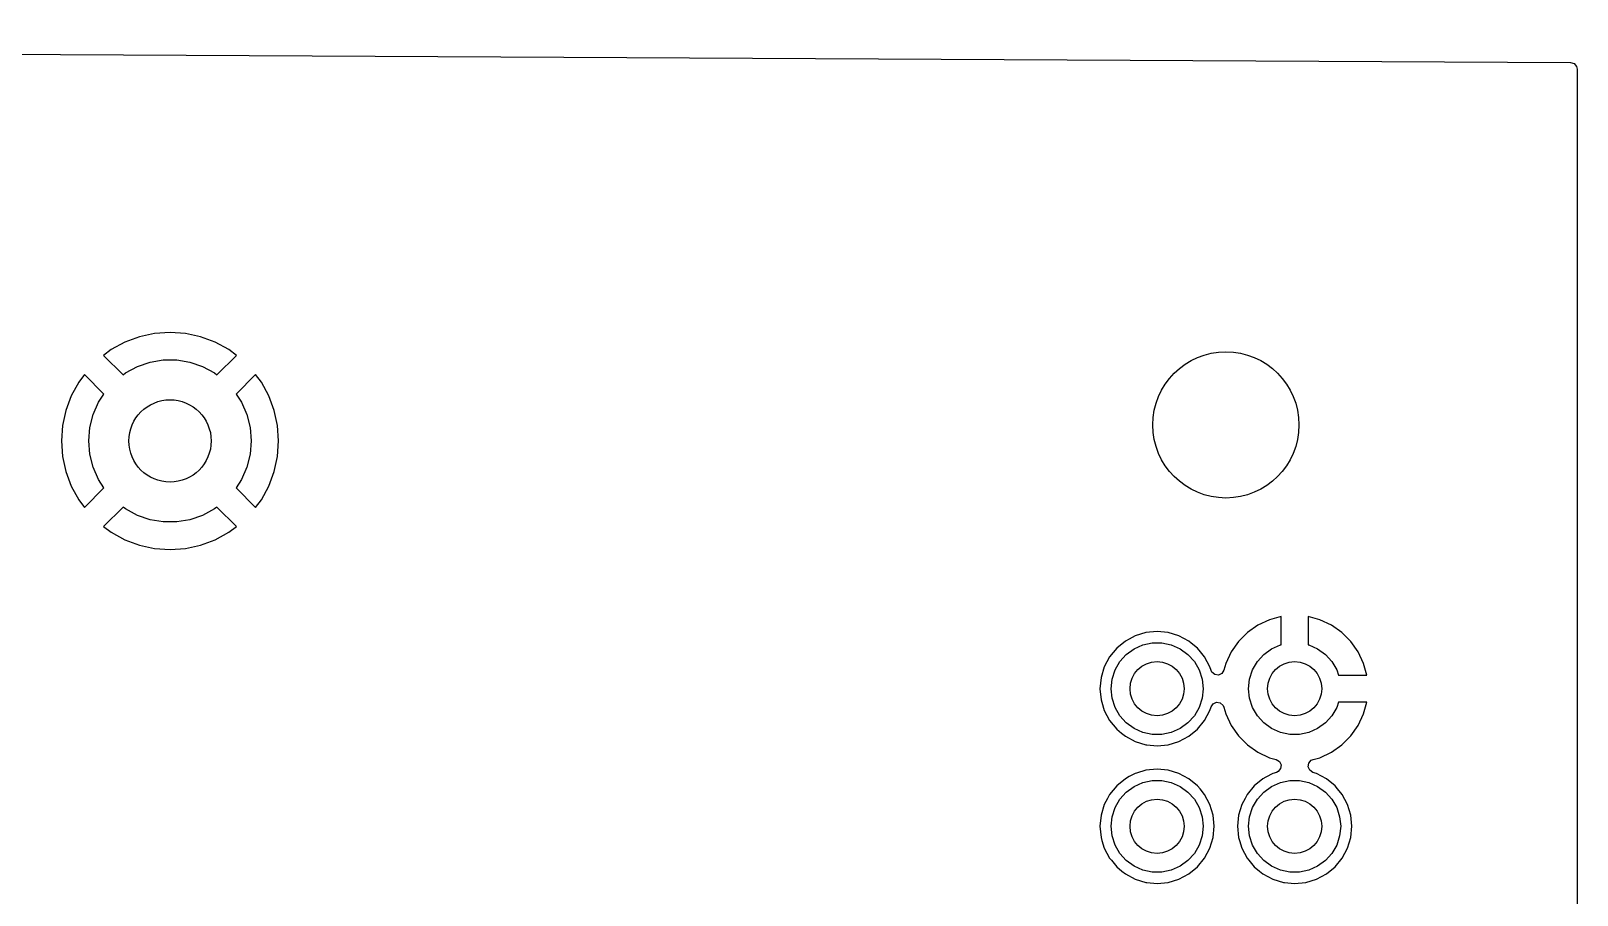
# Model space of a CAD drawing. Extents: x 148 to 304, y -194 to -124.
# Drawn here: x 232.05 to 260.6, y -139.5 to -123.55 of the extents above; entities that cross this region are included whole.
import ezdxf

# ---------------------------------------------------------------- set-up
doc = ezdxf.new("R2010")
doc.units = 0
doc.layers.add('BLACK', color=7, linetype='CONTINUOUS')

msp = doc.modelspace()

# ---------------------------------------------------------------- linework, layer by layer
at = {"layer": 'BLACK', "linetype": 'CONTINUOUS'}
for p, q in [((151.353963, -123.545501), (260.481167, -124.12907)), ((260.481167, -124.12907), (260.548096, -124.149112)), ((260.548096, -124.149112), (260.593568, -124.202159)), ((260.593568, -124.202159), (260.6045, -124.253067)), ((260.6045, -124.253067), (260.6045, -193.8055)), ((233.787041, -129.291091), (233.535961, -129.428191)), ((234.055104, -129.191109), (233.787041, -129.291091)), ((234.334637, -129.1303), (234.055104, -129.191109)), ((234.619999, -129.109891), (234.334637, -129.1303)), ((234.620001, -129.109891), (234.619999, -129.109891)), ((234.905362, -129.1303), (234.620001, -129.109891)), ((235.184895, -129.191109), (234.905362, -129.1303)), ((235.452958, -129.291091), (235.184895, -129.191109)), ((235.704038, -129.428191), (235.452957, -129.291091)), ((235.452957, -129.291091), (235.452958, -129.291091)), ((233.393437, -129.534882), (233.393436, -129.534883)), ((233.393436, -129.534883), (233.753593, -129.89504)), ((233.535953, -129.428196), (233.393437, -129.534882)), ((233.535961, -129.428191), (233.535953, -129.428196)), ((234.251772, -129.6609), (234.496131, -129.620123)), ((234.496131, -129.620123), (234.743869, -129.620123)), ((234.743869, -129.620123), (234.988228, -129.6609)), ((235.486404, -129.89504), (235.846562, -129.534883)), ((235.704046, -129.428196), (235.704038, -129.428191)), ((235.846561, -129.534882), (235.704046, -129.428196)), ((235.846562, -129.534883), (235.846561, -129.534882)), ((233.039882, -129.888437), (232.933196, -130.030953)), ((233.039883, -129.888436), (233.039882, -129.888437)), ((233.400265, -130.248818), (233.039883, -129.888436)), ((233.753593, -129.89504), (233.799578, -129.85925)), ((233.799578, -129.85925), (234.017457, -129.74134)), ((234.017457, -129.74134), (234.251772, -129.6609)), ((234.988228, -129.6609), (235.222543, -129.74134)), ((235.222543, -129.74134), (235.440422, -129.85925)), ((235.440422, -129.85925), (235.486404, -129.89504)), ((236.200115, -129.888436), (235.839733, -130.248817)), ((236.306807, -130.03096), (236.200115, -129.888436)), ((232.933191, -130.030961), (232.796091, -130.282041)), ((232.933196, -130.030953), (232.933191, -130.030961)), ((236.306808, -130.030961), (236.306807, -130.03096)), ((236.443908, -130.282041), (236.306808, -130.030961)), ((232.796091, -130.282041), (232.696109, -130.550104)), ((233.201274, -130.627951), (233.300789, -130.401079)), ((233.300789, -130.401079), (233.400265, -130.248818)), ((235.839733, -130.248817), (235.939211, -130.401079)), ((235.939211, -130.401079), (236.038726, -130.627951)), ((236.54389, -130.550104), (236.443908, -130.282041)), ((232.696109, -130.550104), (232.6353, -130.829637)), ((233.140458, -130.868108), (233.201274, -130.627951)), ((236.038726, -130.627951), (236.099542, -130.868108)), ((236.604699, -130.829637), (236.54389, -130.550104)), ((232.6353, -130.829637), (232.614891, -131.114998)), ((233.12, -131.115), (233.140458, -130.868108)), ((236.099542, -130.868108), (236.12, -131.115)), ((236.625109, -131.114998), (236.604699, -130.829637)), ((232.614891, -131.114998), (232.614891, -131.115001)), ((232.614891, -131.115001), (232.6353, -131.400362)), ((233.140458, -131.361892), (233.12, -131.115)), ((236.12, -131.115), (236.099542, -131.361892)), ((236.604699, -131.400362), (236.625109, -131.115001)), ((236.625109, -131.115001), (236.625109, -131.114998)), ((232.6353, -131.400362), (232.696109, -131.679895)), ((233.201274, -131.602049), (233.140458, -131.361892)), ((233.300789, -131.828921), (233.201274, -131.602049)), ((236.038726, -131.602049), (235.939211, -131.828921)), ((236.099542, -131.361892), (236.038726, -131.602049)), ((236.54389, -131.679895), (236.604699, -131.400362)), ((232.696109, -131.679895), (232.796091, -131.947958)), ((233.400264, -131.98118), (233.300789, -131.828921)), ((235.939211, -131.828921), (235.839734, -131.981181)), ((236.443908, -131.947958), (236.54389, -131.679895)), ((232.796091, -131.947958), (232.933191, -132.199038)), ((232.933191, -132.199038), (232.933196, -132.199046)), ((232.933196, -132.199046), (233.039882, -132.341561)), ((233.039883, -132.341562), (233.400264, -131.98118)), ((235.839734, -131.981181), (236.200115, -132.341562)), ((236.200116, -132.341561), (236.306803, -132.199047)), ((236.306803, -132.199047), (236.443908, -131.947958)), ((233.039882, -132.341561), (233.039883, -132.341562)), ((233.753592, -132.334958), (233.393436, -132.695115)), ((233.799578, -132.37075), (233.753592, -132.334958)), ((234.017457, -132.48866), (233.799578, -132.37075)), ((235.440422, -132.37075), (235.222543, -132.48866)), ((235.486406, -132.334958), (235.440422, -132.37075)), ((235.846562, -132.695115), (235.486406, -132.334958)), ((236.200115, -132.341562), (236.200116, -132.341561)), ((233.393436, -132.695115), (233.53596, -132.801807)), ((234.251772, -132.5691), (234.017457, -132.48866)), ((234.496131, -132.609877), (234.251772, -132.5691)), ((234.743869, -132.609877), (234.496131, -132.609877)), ((234.988228, -132.5691), (234.743869, -132.609877)), ((235.222543, -132.48866), (234.988228, -132.5691)), ((235.704047, -132.801803), (235.846561, -132.695116)), ((235.846561, -132.695116), (235.846562, -132.695115)), ((233.53596, -132.801807), (233.535961, -132.801808)), ((233.535961, -132.801808), (233.787042, -132.938908)), ((233.787042, -132.938908), (233.787041, -132.938908)), ((233.787041, -132.938908), (234.055104, -133.03889)), ((234.055104, -133.03889), (234.334637, -133.099699)), ((234.905362, -133.099699), (235.184895, -133.03889)), ((235.184895, -133.03889), (235.452958, -132.938908)), ((235.452958, -132.938908), (235.704047, -132.801803)), ((234.334637, -133.099699), (234.619999, -133.120109)), ((234.619999, -133.120109), (234.620001, -133.120109)), ((234.620001, -133.120109), (234.905362, -133.099699)), ((254.925187, -134.41525), (254.711102, -134.515079)), ((254.925193, -134.415247), (254.925187, -134.41525)), ((255.138679, -134.358044), (254.925193, -134.415247)), ((255.13868, -134.358044), (255.138679, -134.358044)), ((255.13868, -134.87759), (255.13868, -134.358044)), ((255.852166, -134.415247), (255.63868, -134.358044)), ((255.63868, -134.358044), (255.63868, -134.87759)), ((255.852172, -134.41525), (255.852166, -134.415247)), ((256.066258, -134.515079), (255.852172, -134.41525)), ((252.444723, -134.713449), (252.334578, -134.772323)), ((252.642747, -134.653379), (252.444723, -134.713449)), ((252.84868, -134.633097), (252.642747, -134.653379)), ((253.054614, -134.653379), (252.84868, -134.633097)), ((253.054614, -134.65338), (253.054612, -134.653379)), ((253.054612, -134.653379), (253.054614, -134.653379)), ((253.252634, -134.713448), (253.054614, -134.65338)), ((253.43513, -134.810995), (253.252634, -134.713448)), ((254.5176, -134.650571), (254.350571, -134.8176)), ((254.517606, -134.650566), (254.5176, -134.650571)), ((254.7111, -134.51508), (254.517606, -134.650566)), ((254.711102, -134.515079), (254.7111, -134.51508)), ((256.259762, -134.650574), (256.066258, -134.515079)), ((256.426788, -134.8176), (256.259762, -134.650574)), ((252.102269, -134.942269), (251.970997, -135.102227)), ((252.262227, -134.810997), (252.102269, -134.942269)), ((252.161016, -135.189063), (252.279919, -135.057007)), ((252.262228, -134.810996), (252.262227, -134.810997)), ((252.26223, -134.810995), (252.262228, -134.810996)), ((252.334578, -134.772323), (252.26223, -134.810995)), ((252.279919, -135.057007), (252.42368, -134.952558)), ((252.42368, -134.952558), (252.586016, -134.880282)), ((252.586016, -134.880282), (252.759831, -134.843336)), ((252.759831, -134.843336), (252.937529, -134.843336)), ((252.937529, -134.843336), (253.111344, -134.880282)), ((253.111344, -134.880282), (253.27368, -134.952558)), ((253.27368, -134.952558), (253.417441, -135.057007)), ((253.417441, -135.057007), (253.536344, -135.189063)), ((253.477357, -134.845649), (253.43513, -134.810995)), ((253.59509, -134.942269), (253.477357, -134.845649)), ((253.651577, -135.0111), (253.59509, -134.942269)), ((253.726365, -135.10223), (253.651577, -135.0111)), ((254.215079, -135.011102), (254.11525, -135.225187)), ((254.21508, -135.0111), (254.215079, -135.011102)), ((254.350566, -134.817606), (254.21508, -135.0111)), ((254.350571, -134.8176), (254.350566, -134.817606)), ((254.701016, -135.189063), (254.819919, -135.057007)), ((254.819919, -135.057007), (254.96368, -134.952558)), ((254.96368, -134.952558), (255.126016, -134.880282)), ((255.126016, -134.880282), (255.13868, -134.87759)), ((255.63868, -134.87759), (255.651344, -134.880282)), ((255.651344, -134.880282), (255.81368, -134.952558)), ((255.81368, -134.952558), (255.957441, -135.057007)), ((255.957441, -135.057007), (256.076344, -135.189063)), ((256.426793, -134.817606), (256.426788, -134.8176)), ((256.562279, -135.0111), (256.426793, -134.817606)), ((256.56228, -135.011102), (256.562279, -135.0111)), ((256.662109, -135.225187), (256.56228, -135.011102)), ((251.873449, -135.284723), (251.813379, -135.482747)), ((251.970997, -135.102227), (251.873449, -135.284723)), ((252.017255, -135.511955), (252.072166, -135.342954)), ((252.072166, -135.342954), (252.161016, -135.189063)), ((253.536344, -135.189063), (253.625194, -135.342954)), ((253.625194, -135.342954), (253.680105, -135.511955)), ((253.823912, -135.284726), (253.726365, -135.10223)), ((253.844086, -135.351233), (253.823912, -135.284726)), ((254.115247, -135.225194), (254.082521, -135.34733)), ((254.11525, -135.225187), (254.115247, -135.225194)), ((254.557255, -135.511955), (254.612166, -135.342954)), ((254.612166, -135.342954), (254.701016, -135.189063)), ((256.076344, -135.189063), (256.165194, -135.342954)), ((256.165194, -135.342954), (256.196297, -135.43868)), ((256.662112, -135.225193), (256.662109, -135.225187)), ((256.719315, -135.438679), (256.662112, -135.225193)), ((251.813379, -135.482747), (251.793097, -135.68868)), ((251.99868, -135.68868), (252.017255, -135.511955)), ((253.680105, -135.511955), (253.69868, -135.68868)), ((253.860055, -135.384739), (253.844086, -135.351233)), ((253.913933, -135.429224), (253.860055, -135.384739)), ((253.983309, -135.437519), (253.913933, -135.429224)), ((254.046156, -135.40699), (253.983309, -135.437519)), ((254.082521, -135.34733), (254.046156, -135.40699)), ((254.53868, -135.68868), (254.557255, -135.511955)), ((256.196297, -135.43868), (256.719316, -135.43868)), ((256.719316, -135.43868), (256.719315, -135.438679)), ((251.793097, -135.68868), (251.813379, -135.894612)), ((251.813379, -135.894612), (251.826747, -135.93868)), ((252.017255, -135.865405), (251.99868, -135.68868)), ((252.072166, -136.034406), (252.017255, -135.865405)), ((253.680105, -135.865405), (253.625194, -136.034406)), ((253.69868, -135.68868), (253.680105, -135.865405)), ((254.557255, -135.865405), (254.53868, -135.68868)), ((254.612166, -136.034406), (254.557255, -135.865405)), ((251.826747, -135.93868), (251.873448, -136.092634)), ((251.873448, -136.092634), (251.970995, -136.27513)), ((252.161016, -136.188297), (252.072166, -136.034406)), ((252.279919, -136.320353), (252.161016, -136.188297)), ((253.536344, -136.188297), (253.417441, -136.320353)), ((253.625194, -136.034406), (253.536344, -136.188297)), ((253.726365, -136.27513), (253.823912, -136.092634)), ((253.823912, -136.092634), (253.844086, -136.026126)), ((253.844086, -136.026126), (253.882382, -135.96769)), ((253.882382, -135.96769), (253.946194, -135.939233)), ((253.946194, -135.939233), (254.015261, -135.949792)), ((254.015261, -135.949792), (254.067655, -135.996016)), ((254.067655, -135.996016), (254.082521, -136.030029)), ((254.082521, -136.030029), (254.115247, -136.152166)), ((254.115247, -136.152166), (254.11525, -136.152172)), ((254.11525, -136.152172), (254.215079, -136.366258)), ((254.701016, -136.188297), (254.612166, -136.034406)), ((254.819919, -136.320353), (254.701016, -136.188297)), ((256.076344, -136.188297), (255.957441, -136.320353)), ((256.165194, -136.034406), (256.076344, -136.188297)), ((256.196297, -135.93868), (256.165194, -136.034406)), ((256.719316, -135.93868), (256.196297, -135.93868)), ((256.56228, -136.366258), (256.662109, -136.152172)), ((256.662109, -136.152172), (256.662112, -136.152166)), ((256.662112, -136.152166), (256.719316, -135.93868)), ((251.970995, -136.27513), (251.970997, -136.275132)), ((251.970997, -136.275132), (252.102269, -136.43509)), ((252.102269, -136.43509), (252.190649, -136.50762)), ((252.42368, -136.424802), (252.279919, -136.320353)), ((252.586016, -136.497078), (252.42368, -136.424802)), ((253.27368, -136.424802), (253.111344, -136.497078)), ((253.417441, -136.320353), (253.27368, -136.424802)), ((253.43513, -136.566365), (253.59509, -136.43509)), ((253.59509, -136.43509), (253.726365, -136.27513)), ((254.215079, -136.366258), (254.350574, -136.559762)), ((254.96368, -136.424802), (254.819919, -136.320353)), ((255.126016, -136.497078), (254.96368, -136.424802)), ((255.81368, -136.424802), (255.651344, -136.497078)), ((255.957441, -136.320353), (255.81368, -136.424802)), ((256.426785, -136.559762), (256.56228, -136.366258)), ((252.190649, -136.50762), (252.26223, -136.566365)), ((252.26223, -136.566365), (252.444726, -136.663912)), ((252.444726, -136.663912), (252.642746, -136.72398)), ((252.759831, -136.534024), (252.586016, -136.497078)), ((252.642746, -136.72398), (252.642745, -136.72398)), ((252.642745, -136.72398), (252.661209, -136.725798)), ((252.661209, -136.725798), (252.84868, -136.744263)), ((252.937529, -136.534024), (252.759831, -136.534024)), ((252.84868, -136.744263), (253.054614, -136.72398)), ((253.111344, -136.497078), (252.937529, -136.534024)), ((253.054614, -136.72398), (253.252634, -136.663912)), ((253.252634, -136.663912), (253.43513, -136.566365)), ((254.350574, -136.559762), (254.517597, -136.726785)), ((254.517597, -136.726785), (254.711101, -136.86228)), ((255.299831, -136.534024), (255.126016, -136.497078)), ((255.477529, -136.534024), (255.299831, -136.534024)), ((255.651344, -136.497078), (255.477529, -136.534024)), ((256.066258, -136.86228), (256.259762, -136.726785)), ((256.259762, -136.726785), (256.426785, -136.559762)), ((254.711101, -136.86228), (254.925187, -136.962109)), ((254.925187, -136.962109), (254.925196, -136.962113)), ((254.925196, -136.962113), (255.047329, -136.994838)), ((255.047329, -136.994838), (255.10699, -137.031203)), ((255.10699, -137.031203), (255.137519, -137.094049)), ((255.649793, -137.062097), (255.696017, -137.009703)), ((255.696017, -137.009703), (255.73003, -136.994838)), ((255.73003, -136.994838), (255.852163, -136.962113)), ((255.852163, -136.962113), (255.852172, -136.962109)), ((255.852172, -136.962109), (256.066258, -136.86228)), ((252.334578, -137.312323), (252.26223, -137.350995)), ((252.444723, -137.253449), (252.334578, -137.312323)), ((252.44473, -137.253447), (252.444723, -137.253449)), ((252.467372, -137.246578), (252.44473, -137.253447)), ((252.642747, -137.193379), (252.467372, -137.246578)), ((252.84868, -137.173097), (252.642747, -137.193379)), ((253.054614, -137.193379), (252.84868, -137.173097)), ((253.054614, -137.19338), (253.054612, -137.193379)), ((253.054612, -137.193379), (253.054614, -137.193379)), ((253.252634, -137.253448), (253.054614, -137.19338)), ((253.43513, -137.350995), (253.252634, -137.253448)), ((254.854038, -137.323302), (254.80223, -137.350995)), ((254.984726, -137.253447), (254.854038, -137.323302)), ((255.051232, -137.233273), (254.984726, -137.253447)), ((255.084739, -137.217303), (255.051232, -137.233273)), ((255.129225, -137.163425), (255.084739, -137.217303)), ((255.137519, -137.094049), (255.129225, -137.163425)), ((255.639233, -137.131164), (255.649793, -137.062097)), ((255.667689, -137.194976), (255.639233, -137.131164)), ((255.726127, -137.233273), (255.667689, -137.194976)), ((255.792634, -137.253448), (255.726127, -137.233273)), ((255.97513, -137.350995), (255.792634, -137.253448)), ((252.102269, -137.482269), (251.970997, -137.642227)), ((252.262227, -137.350997), (252.102269, -137.482269)), ((252.161016, -137.729063), (252.279919, -137.597007)), ((252.262228, -137.350996), (252.262227, -137.350997)), ((252.26223, -137.350995), (252.262228, -137.350996)), ((252.279919, -137.597007), (252.42368, -137.492558)), ((252.42368, -137.492558), (252.586016, -137.420282)), ((252.586016, -137.420282), (252.759831, -137.383336)), ((252.759831, -137.383336), (252.937529, -137.383336)), ((252.937529, -137.383336), (253.111344, -137.420282)), ((253.111344, -137.420282), (253.27368, -137.492558)), ((253.27368, -137.492558), (253.417441, -137.597007)), ((253.417441, -137.597007), (253.536344, -137.729063)), ((253.435133, -137.350997), (253.43513, -137.350995)), ((253.59509, -137.482269), (253.435132, -137.350997)), ((253.435132, -137.350997), (253.435133, -137.350997)), ((253.641095, -137.538327), (253.59509, -137.482269)), ((253.726365, -137.64223), (253.641095, -137.538327)), ((254.642269, -137.482269), (254.510997, -137.642227)), ((254.802227, -137.350997), (254.642269, -137.482269)), ((254.701016, -137.729063), (254.819919, -137.597007)), ((254.802228, -137.350996), (254.802227, -137.350997)), ((254.80223, -137.350995), (254.802228, -137.350996)), ((254.819919, -137.597007), (254.96368, -137.492558)), ((254.96368, -137.492558), (255.126016, -137.420282)), ((255.126016, -137.420282), (255.299831, -137.383336)), ((255.299831, -137.383336), (255.477529, -137.383336)), ((255.477529, -137.383336), (255.651344, -137.420282)), ((255.651344, -137.420282), (255.81368, -137.492558)), ((255.81368, -137.492558), (255.957441, -137.597007)), ((255.957441, -137.597007), (256.076344, -137.729063)), ((255.975133, -137.350997), (255.97513, -137.350995)), ((256.13509, -137.482269), (255.975132, -137.350997)), ((255.975132, -137.350997), (255.975133, -137.350997)), ((256.181095, -137.538327), (256.13509, -137.482269)), ((256.266365, -137.64223), (256.181095, -137.538327)), ((251.873449, -137.824723), (251.813379, -138.022747)), ((251.932323, -137.714578), (251.873449, -137.824723)), ((251.970995, -137.64223), (251.932323, -137.714578)), ((251.970997, -137.642227), (251.970995, -137.64223)), ((252.017255, -138.051955), (252.072166, -137.882954)), ((252.072166, -137.882954), (252.161016, -137.729063)), ((253.536344, -137.729063), (253.625194, -137.882954)), ((253.625194, -137.882954), (253.680105, -138.051955)), ((253.823912, -137.824726), (253.726365, -137.64223)), ((253.88398, -138.022746), (253.823912, -137.824726)), ((254.413449, -137.824723), (254.353379, -138.022747)), ((254.472323, -137.714578), (254.413449, -137.824723)), ((254.510995, -137.64223), (254.472323, -137.714578)), ((254.510997, -137.642227), (254.510995, -137.64223)), ((254.557255, -138.051955), (254.612166, -137.882954)), ((254.612166, -137.882954), (254.701016, -137.729063)), ((256.076344, -137.729063), (256.165194, -137.882954)), ((256.165194, -137.882954), (256.220105, -138.051955)), ((256.363912, -137.824726), (256.266365, -137.64223)), ((256.42398, -138.022746), (256.363912, -137.824726)), ((251.813379, -138.022747), (251.793097, -138.22868)), ((251.99868, -138.22868), (252.017255, -138.051955)), ((253.680105, -138.051955), (253.69868, -138.22868)), ((253.904263, -138.22868), (253.88398, -138.022746)), ((254.353379, -138.022747), (254.333097, -138.22868)), ((254.53868, -138.22868), (254.557255, -138.051955)), ((256.220105, -138.051955), (256.23868, -138.22868)), ((256.444263, -138.22868), (256.42398, -138.022746)), ((251.793097, -138.22868), (251.813379, -138.434612)), ((251.813379, -138.434612), (251.829783, -138.488688)), ((252.017255, -138.405405), (251.99868, -138.22868)), ((252.072166, -138.574406), (252.017255, -138.405405)), ((253.680105, -138.405405), (253.625194, -138.574406)), ((253.69868, -138.22868), (253.680105, -138.405405)), ((253.823912, -138.632634), (253.88398, -138.434614)), ((253.88398, -138.434614), (253.904263, -138.22868)), ((254.333097, -138.22868), (254.353379, -138.434612)), ((254.353379, -138.434612), (254.369783, -138.488688)), ((254.557255, -138.405405), (254.53868, -138.22868)), ((254.612166, -138.574406), (254.557255, -138.405405)), ((256.220105, -138.405405), (256.165194, -138.574406)), ((256.23868, -138.22868), (256.220105, -138.405405)), ((256.363912, -138.632634), (256.42398, -138.434614)), ((256.42398, -138.434614), (256.444263, -138.22868)), ((251.829783, -138.488688), (251.873448, -138.632634)), ((251.873448, -138.632634), (251.970995, -138.81513)), ((252.161016, -138.728297), (252.072166, -138.574406)), ((252.279919, -138.860353), (252.161016, -138.728297)), ((253.536344, -138.728297), (253.417441, -138.860353)), ((253.625194, -138.574406), (253.536344, -138.728297)), ((253.726365, -138.81513), (253.823912, -138.632634)), ((254.369783, -138.488688), (254.413448, -138.632634)), ((254.413448, -138.632634), (254.510995, -138.81513)), ((254.701016, -138.728297), (254.612166, -138.574406)), ((254.819919, -138.860353), (254.701016, -138.728297)), ((256.076344, -138.728297), (255.957441, -138.860353)), ((256.165194, -138.574406), (256.076344, -138.728297)), ((256.266365, -138.81513), (256.363912, -138.632634)), ((251.970995, -138.81513), (252.005649, -138.857357)), ((252.005649, -138.857357), (252.102269, -138.97509)), ((252.102269, -138.97509), (252.198889, -139.054382)), ((252.198889, -139.054382), (252.26223, -139.106365)), ((252.42368, -138.964802), (252.279919, -138.860353)), ((252.586016, -139.037078), (252.42368, -138.964802)), ((252.759831, -139.074024), (252.586016, -139.037078)), ((253.111344, -139.037078), (252.937529, -139.074024)), ((253.27368, -138.964802), (253.111344, -139.037078)), ((253.417441, -138.860353), (253.27368, -138.964802)), ((253.43513, -139.106365), (253.59509, -138.97509)), ((253.59509, -138.97509), (253.726365, -138.81513)), ((254.510995, -138.81513), (254.545649, -138.857357)), ((254.545649, -138.857357), (254.642269, -138.97509)), ((254.642269, -138.97509), (254.738889, -139.054382)), ((254.738889, -139.054382), (254.80223, -139.106365)), ((254.96368, -138.964802), (254.819919, -138.860353)), ((255.126016, -139.037078), (254.96368, -138.964802)), ((255.299831, -139.074024), (255.126016, -139.037078)), ((255.651344, -139.037078), (255.477529, -139.074024)), ((255.81368, -138.964802), (255.651344, -139.037078)), ((255.957441, -138.860353), (255.81368, -138.964802)), ((255.97513, -139.106365), (256.13509, -138.97509)), ((256.13509, -138.97509), (256.266365, -138.81513)), ((252.26223, -139.106365), (252.444726, -139.203912)), ((252.444726, -139.203912), (252.642746, -139.26398)), ((252.642746, -139.26398), (252.642745, -139.26398)), ((252.642745, -139.26398), (252.661209, -139.265798)), ((252.661209, -139.265798), (252.84868, -139.284263)), ((252.937529, -139.074024), (252.759831, -139.074024)), ((252.84868, -139.284263), (253.054614, -139.26398)), ((253.054614, -139.26398), (253.252634, -139.203912)), ((253.252634, -139.203912), (253.43513, -139.106365)), ((254.80223, -139.106365), (254.984726, -139.203912)), ((254.984726, -139.203912), (255.182746, -139.26398)), ((255.182746, -139.26398), (255.182745, -139.26398)), ((255.182745, -139.26398), (255.201209, -139.265798)), ((255.201209, -139.265798), (255.38868, -139.284263)), ((255.477529, -139.074024), (255.299831, -139.074024)), ((255.38868, -139.284263), (255.594614, -139.26398)), ((255.594614, -139.26398), (255.792634, -139.203912)), ((255.792634, -139.203912), (255.97513, -139.106365))]:
    msp.add_line(p, q, dxfattribs=at)
at = {"layer": 'BLACK'}
for centre, radius in [((254.11868, -130.81868), 1.35), ((234.62, -131.115), 0.76), ((252.84868, -135.68868), 0.5), ((255.38868, -135.68868), 0.5), ((252.84868, -138.22868), 0.5), ((255.38868, -138.22868), 0.5)]:
    msp.add_circle(centre, radius, dxfattribs=at)

doc.saveas('drawing.dxf')
